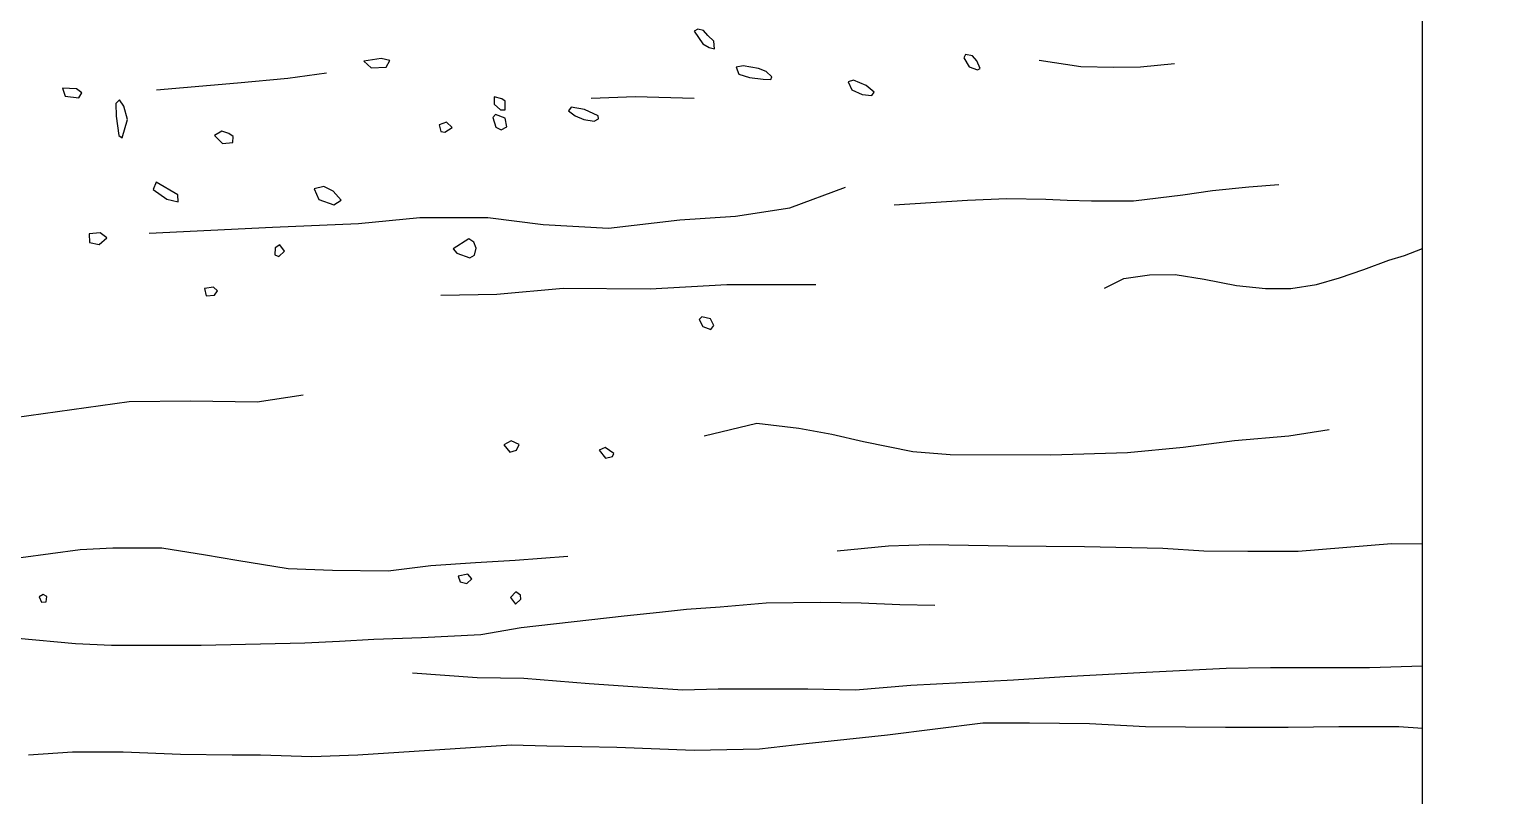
# Model space of a CAD drawing. Header units: millimetres. Extents: x 39 to 1913, y -1214 to 273.
# Drawn here: x 1059 to 1117.5, y 134 to 164.8 of the extents above; entities that cross this region are included whole.
import ezdxf

# ---------------------------------------------------------------- set-up
doc = ezdxf.new("R2010")
doc.units = ezdxf.units.MM
picture_1 = doc.add_image_def('image7.jpeg', size_in_pixel=(4032, 3024))

msp = doc.modelspace()

# ---------------------------------------------------------------- linework, layer by layer
at = {"color": 7, "true_color": 0xd6ffff}
msp.add_lwpolyline([(1039.966, 240.9), (1039.966, 15.9), (1114.966, 15.9), (1114.966, 240.9)], dxfattribs=at)
at = {"color": 7, "true_color": 0xd6f5ff}
for points in [[(1086.273, 164.546), (1086.098, 164.747), (1085.879, 164.791), (1085.73, 164.712), (1086.072, 164.204), (1086.335, 164.064), (1086.545, 164.011), (1086.519, 164.309), (1086.273, 164.546)], [(1097.083, 163.528), (1096.899, 163.73), (1096.627, 163.782), (1096.557, 163.642), (1096.767, 163.283), (1097.1, 163.16), (1097.214, 163.213), (1097.083, 163.528)], [(1073.162, 163.623), (1072.475, 163.515), (1072.758, 163.246), (1073.364, 163.273), (1073.512, 163.542), (1073.162, 163.623)], [(1088.623, 163.099), (1088.307, 163.222), (1087.702, 163.318), (1087.422, 163.274), (1087.518, 162.994), (1087.957, 162.862), (1088.5, 162.792), (1088.807, 162.775), (1088.842, 162.889), (1088.623, 163.099)], [(1099.584, 163.555), (1101.254, 163.293), (1102.577, 163.269), (1103.651, 163.281), (1105.01, 163.412)], [(1064.141, 162.361), (1067.394, 162.64), (1069.414, 162.824), (1070.975, 163.038)], [(1092.638, 162.529), (1092.13, 162.748), (1091.91, 162.687), (1092.059, 162.363), (1092.471, 162.179), (1092.857, 162.135), (1092.954, 162.266), (1092.638, 162.529)], [(1060.94, 162.399), (1060.373, 162.423), (1060.48, 162.111), (1061.023, 162.045), (1061.154, 162.234), (1060.94, 162.399)], [(1062.667, 161.963), (1062.519, 161.815), (1062.527, 161.305), (1062.634, 160.525), (1062.774, 160.434), (1062.988, 161.166), (1062.832, 161.7), (1062.667, 161.963)], [(1078.007, 161.996), (1077.695, 162.074), (1077.704, 161.78), (1077.955, 161.555), (1078.137, 161.564), (1078.137, 161.901), (1078.007, 161.996)], [(1081.596, 162.028), (1083.371, 162.089), (1085.728, 162.028)], [(1078.137, 161.226), (1077.756, 161.365), (1077.644, 161.252), (1077.773, 160.863), (1077.981, 160.759), (1078.215, 160.88), (1078.137, 161.226)], [(1081.875, 161.321), (1081.321, 161.572), (1080.793, 161.667), (1080.689, 161.512), (1080.949, 161.313), (1081.304, 161.174), (1081.71, 161.105), (1081.892, 161.192), (1081.875, 161.321)], [(1075.789, 161.067), (1075.499, 160.956), (1075.554, 160.693), (1075.72, 160.666), (1076.01, 160.846), (1075.789, 161.067)], [(1066.769, 160.7), (1066.474, 160.527), (1066.795, 160.206), (1067.211, 160.241), (1067.229, 160.484), (1067.047, 160.614), (1066.769, 160.7)], [(1063.854, 156.611), (1068.803, 156.853), (1072.248, 156.999), (1074.723, 157.241), (1077.44, 157.241), (1079.672, 156.95), (1082.293, 156.805), (1085.156, 157.144), (1087.388, 157.29), (1089.571, 157.629), (1091.803, 158.454)], [(1064.996, 158.14), (1064.128, 158.653), (1064.01, 158.364), (1064.562, 157.969), (1065.009, 157.864), (1064.996, 158.14)], [(1071.241, 158.289), (1070.867, 158.482), (1070.48, 158.386), (1070.66, 157.957), (1071.268, 157.75), (1071.559, 157.929), (1071.241, 158.289)], [(1093.764, 157.749), (1096.702, 157.927), (1098.284, 157.998), (1099.842, 157.974), (1100.699, 157.927), (1101.674, 157.903), (1103.363, 157.903), (1105.35, 158.153), (1106.539, 158.319), (1107.99, 158.474), (1109.204, 158.557)], [(1061.879, 156.628), (1061.444, 156.575), (1061.458, 156.233), (1061.839, 156.155), (1062.155, 156.418), (1061.879, 156.628)], [(1069.101, 156.141), (1068.903, 156.023), (1068.89, 155.734), (1069.061, 155.668), (1069.285, 155.891), (1069.101, 156.141)], [(1076.689, 156.386), (1076.061, 155.982), (1076.2, 155.801), (1076.73, 155.619), (1076.912, 155.731), (1076.982, 156.01), (1076.884, 156.247), (1076.689, 156.386)], [(1102.2, 154.406), (1102.973, 154.787), (1104.008, 154.929), (1105.043, 154.953), (1106.197, 154.763), (1107.505, 154.513), (1108.659, 154.382), (1109.682, 154.382), (1110.717, 154.549), (1111.633, 154.81), (1112.608, 155.155), (1113.62, 155.524), (1114.25, 155.714), (1114.966, 155.988)], [(1066.43, 154.445), (1066.075, 154.392), (1066.141, 154.09), (1066.47, 154.116), (1066.601, 154.3), (1066.43, 154.445)], [(1075.556, 154.126), (1077.803, 154.157), (1080.476, 154.4), (1083.968, 154.369), (1087.035, 154.551), (1089.009, 154.551), (1090.619, 154.551)], [(1086.387, 153.176), (1086.039, 153.254), (1085.934, 153.141), (1086.074, 152.863), (1086.405, 152.741), (1086.518, 152.898), (1086.387, 153.176)], [(1040.65, 149.003), (1043.548, 148.984), (1045.937, 148.889), (1049.785, 148.245), (1051.662, 148.131), (1054.202, 148.264), (1056.42, 148.794), (1058.448, 149.211), (1063.044, 149.854), (1065.528, 149.873), (1068.182, 149.835), (1070.039, 150.12)], [(1086.127, 148.477), (1088.242, 148.977), (1089.935, 148.785), (1091.262, 148.535), (1092.531, 148.247), (1094.512, 147.843), (1096.012, 147.728), (1100.05, 147.708), (1103.127, 147.804), (1105.358, 148.016), (1107.416, 148.285), (1109.608, 148.477), (1111.224, 148.727)], [(1078.384, 148.276), (1078.087, 148.111), (1078.326, 147.822), (1078.598, 147.904), (1078.698, 148.127), (1078.384, 148.276)], [(1082.156, 148.003), (1081.917, 147.896), (1082.173, 147.574), (1082.453, 147.64), (1082.503, 147.764), (1082.156, 148.003)], [(1057.489, 143.423), (1061.079, 143.914), (1062.399, 143.975), (1064.363, 143.975), (1066.112, 143.699), (1067.37, 143.484), (1069.426, 143.147), (1071.206, 143.086), (1073.446, 143.055), (1075.165, 143.27), (1076.945, 143.392), (1078.54, 143.484), (1080.658, 143.638)], [(1091.473, 143.864), (1093.531, 144.056), (1095.166, 144.113), (1098.32, 144.056), (1101.397, 144.037), (1104.55, 143.96), (1106.185, 143.864), (1107.954, 143.844), (1109.974, 143.844), (1113.724, 144.152), (1114.966, 144.133)], [(1076.642, 142.92), (1076.254, 142.846), (1076.337, 142.615), (1076.601, 142.549), (1076.799, 142.739), (1076.642, 142.92)], [(1059.594, 142.1), (1059.435, 142.007), (1059.528, 141.795), (1059.713, 141.808), (1059.74, 142.02), (1059.594, 142.1)], [(1078.565, 142.211), (1078.351, 141.988), (1078.557, 141.716), (1078.772, 141.914), (1078.764, 142.079), (1078.565, 142.211)], [(1058.581, 140.349), (1060.892, 140.134), (1062.34, 140.072), (1064.219, 140.072), (1065.944, 140.072), (1070.103, 140.164), (1071.49, 140.226), (1072.876, 140.318), (1074.786, 140.38), (1077.159, 140.503), (1078.791, 140.78), (1082.92, 141.242), (1084.337, 141.396), (1085.415, 141.519), (1086.771, 141.612), (1088.619, 141.766), (1090.807, 141.797), (1092.44, 141.766), (1093.98, 141.704), (1095.397, 141.673)], [(1074.426, 138.961), (1077.014, 138.776), (1078.894, 138.745), (1081.512, 138.53), (1083.268, 138.407), (1085.271, 138.283), (1086.688, 138.314), (1088.506, 138.314), (1090.293, 138.314), (1092.203, 138.283), (1094.421, 138.468), (1098.549, 138.684), (1100.614, 138.807), (1103.879, 138.992), (1107.083, 139.146), (1108.87, 139.177), (1111.304, 139.177), (1112.845, 139.177), (1114.966, 139.238)], [(1059.012, 135.668), (1060.768, 135.791), (1062.802, 135.791), (1065.112, 135.699), (1067.177, 135.668), (1068.317, 135.668), (1070.381, 135.606), (1072.229, 135.668), (1078.401, 136.066), (1079.818, 136.035), (1082.621, 135.974), (1085.733, 135.851), (1088.352, 135.912), (1090.231, 136.128), (1093.497, 136.466), (1097.317, 136.959), (1099.196, 136.959), (1101.599, 136.928), (1103.848, 136.805), (1107.053, 136.774), (1109.579, 136.774), (1111.612, 136.805), (1112.968, 136.805), (1114.015, 136.805), (1114.966, 136.744)]]:
    msp.add_lwpolyline(points, dxfattribs=at)

# ---------------------------------------------------------------- pictures from other files: only their frames are drawn
image = msp.add_image(picture_1, insert=(892.393, -2.537), size_in_units=(341.376, 256.032), dxfattribs=at)
image.dxf.flags = 7

doc.saveas('drawing.dxf')
